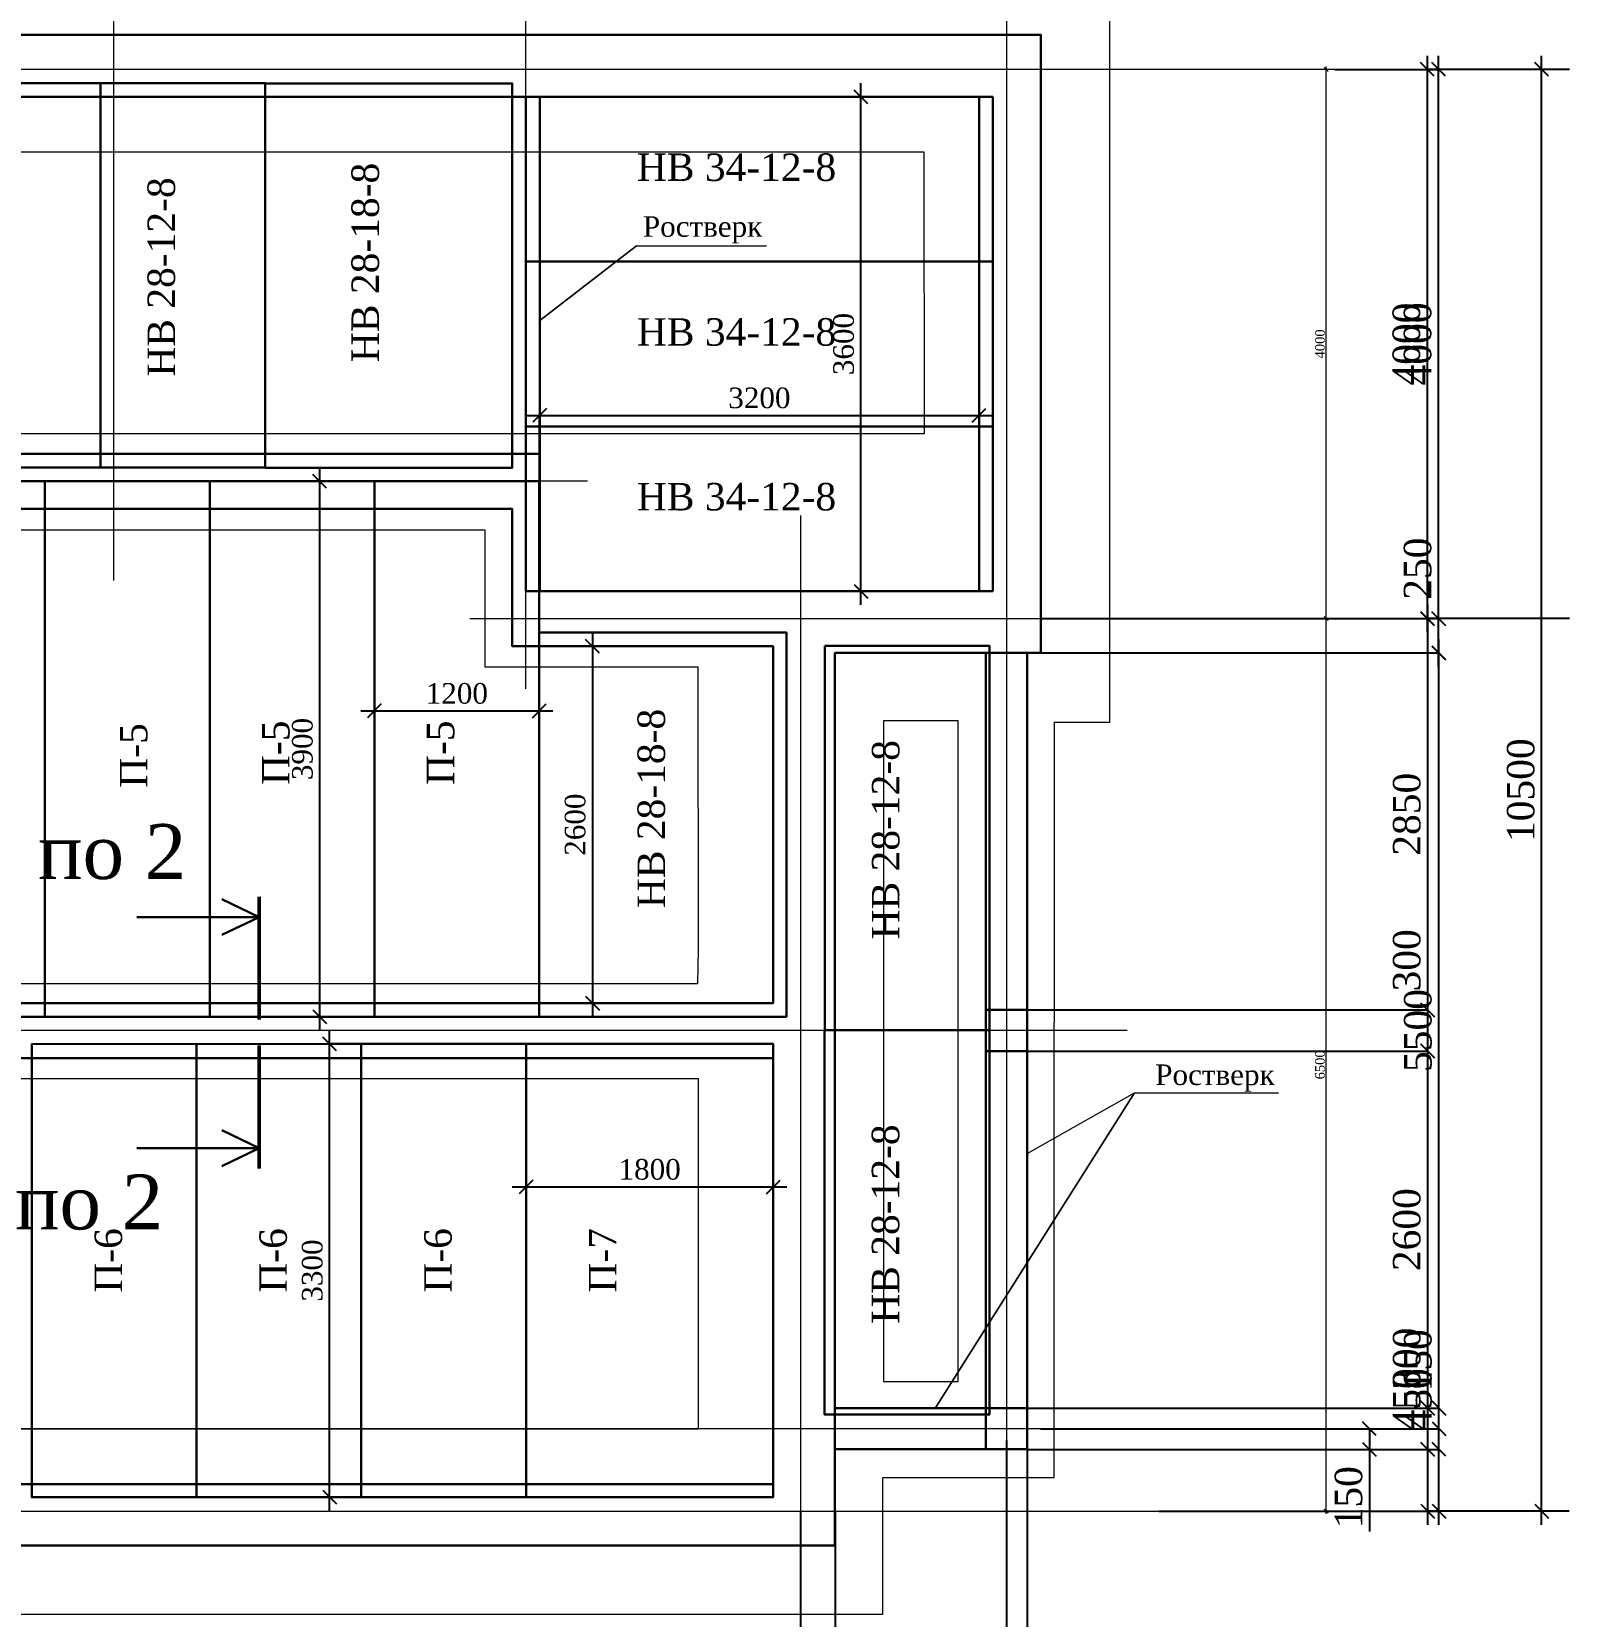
# Model space of a CAD drawing. Extents: x 1526320 to 3332998, y -546296 to 333165.
# Drawn here: x 1816349 to 1827546, y -459382 to -447842 of the extents above; entities that cross this region are included whole.
import ezdxf

# ---------------------------------------------------------------- set-up
doc = ezdxf.new("R2010")
doc.units = 0
doc.header["$LTSCALE"] = 500
doc.header["$MEASUREMENT"] = 0
doc.layers.get('0').update_dxf_attribs({"linetype": 'CONTINUOUS', "lineweight": 0})
for name, color, linetype, lineweight in [('КР. 1 эт. плиты', 250, 'CONTINUOUS', 0), ('КР. Котлован', 34, 'CONTINUOUS', 18), ('КР. ОСИ', 34, 'CONTINUOUS', 18), ('КР. ф-ты -1.10', 5, 'CONTINUOUS', 30), ('КР. ф-ты обрез', 5, 'CONTINUOUS', 30)]:
    doc.layers.add(name, color=color, linetype=linetype, lineweight=lineweight)
doc.styles.get("Standard").update_dxf_attribs({"font": 'TIMES.TTF', "height": 150})
doc.dimstyles.new('ISO-25', dxfattribs={"dimtxt": 300, "dimasz": 100, "dimexe": 0, "dimexo": 0, "dimgap": 50, "dimtad": 1, "dimdec": 0, "dimrnd": 10, "dimtxsty": 'Standard', "dimblk": 'OBLIQUE', "dimcen": 100, "dimdle": 100, "dimadec": 0, "dimazin": 0, "dimtfac": 1, "dimtdec": 0, "dimtmove": 0, "dimatfit": 3, "dimldrblk": 'OBLIQUE', "dimfxl": 0, "dimarcsym": 0})
doc.dimstyles.new('Для узлов', dxfattribs={"dimtxt": 50, "dimasz": 30, "dimexe": 20, "dimexo": 0, "dimgap": 10, "dimtad": 1, "dimdec": 0, "dimrnd": 10, "dimtxsty": 'Standard', "dimblk": 'OBLIQUE', "dimcen": 30, "dimdle": 20, "dimadec": 0, "dimazin": 2, "dimtfac": 1, "dimtdec": 0, "dimtmove": 0, "dimatfit": 3, "dimldrblk": 'DATUMFILLED', "dimfxl": 0, "dimlwd": 9, "dimlwe": 9, "dimarcsym": 0})

# ---------------------------------------------------------------- blocks, each defined once
blk = doc.blocks.new('_Oblique')
at = {"color": 0, "linetype": 'ByBlock', "lineweight": -2}
blk.add_line((-0.5, -0.5), (0.5, 0.5), dxfattribs=at)
blk = doc.blocks.new('*D612')
at = {"layer": 'КР. ОСИ', "color": 0, "linetype": 'Continuous', "lineweight": -2, "ltscale": 0.13}
for p, q in [((1827344, -458716), (1827344, -448017)), ((1827546, -448117), (1827344, -448117)), ((1827545, -458616), (1827344, -458616))]:
    blk.add_line(p, q, dxfattribs=at)
at = {"layer": 'КР. ОСИ', "color": 0, "linetype": 'Continuous', "lineweight": -2, "ltscale": 0.13, "xscale": 100, "yscale": 100, "zscale": 100}
for p, rotation in [((1827344, -448117), 90), ((1827344, -458616), 270)]:
    blk.add_blockref('_Oblique', p, dxfattribs=dict(at, rotation=rotation))
at = {"layer": 'КР. ОСИ', "color": 0, "linetype": 'Continuous', "lineweight": 9, "ltscale": 0.13, "insert": (1827193, -453366), "char_height": 200, "attachment_point": 5, "rotation": 90}
blk.add_mtext('10500', dxfattribs=at)
blk = doc.blocks.new('*D726')
at = {"layer": 'КР. ф-ты -1.10', "color": 0, "linetype": 'Continuous', "lineweight": -2, "ltscale": 0.13}
for p, q in [((1826512, -452216), (1826512, -448017)), ((1827546, -448117), (1826512, -448117)), ((1827546, -452116), (1826512, -452116))]:
    blk.add_line(p, q, dxfattribs=at)
at = {"layer": 'КР. ф-ты -1.10', "color": 0, "linetype": 'Continuous', "lineweight": -2, "ltscale": 0.13, "xscale": 100, "yscale": 100, "zscale": 100}
for p, rotation in [((1826512, -448117), 90), ((1826512, -452116), 270)]:
    blk.add_blockref('_Oblique', p, dxfattribs=dict(at, rotation=rotation))
at = {"layer": 'КР. ф-ты -1.10', "color": 0, "linetype": 'Continuous', "lineweight": 9, "ltscale": 0.13, "insert": (1826360, -450117), "char_height": 200, "attachment_point": 5, "rotation": 90}
blk.add_mtext('4000', dxfattribs=at)
blk = doc.blocks.new('*D727')
at = {"layer": 'КР. ф-ты -1.10', "color": 0, "linetype": 'Continuous', "lineweight": -2, "ltscale": 0.13}
for p, q in [((1826515, -458166), (1826515, -457538)), ((1823597, -458166), (1826515, -458166)), ((1826515, -458716), (1826515, -458166)), ((1827545, -458616), (1826515, -458616))]:
    blk.add_line(p, q, dxfattribs=at)
at = {"layer": 'КР. ф-ты -1.10', "color": 0, "linetype": 'Continuous', "lineweight": -2, "ltscale": 0.13, "xscale": 100, "yscale": 100, "zscale": 100}
for p, rotation in [((1826515, -458166), 90), ((1826515, -458616), 270)]:
    blk.add_blockref('_Oblique', p, dxfattribs=dict(at, rotation=rotation))
at = {"layer": 'КР. ф-ты -1.10', "color": 0, "linetype": 'Continuous', "lineweight": 9, "ltscale": 0.13, "insert": (1826363, -457802), "char_height": 200, "attachment_point": 5, "rotation": 90}
blk.add_mtext('450', dxfattribs=at)
blk = doc.blocks.new('*D728')
at = {"layer": 'КР. ф-ты -1.10', "color": 0, "linetype": 'Continuous', "lineweight": -2, "ltscale": 0.13}
for p, q in [((1826515, -457866), (1826515, -457245)), ((1823597, -457866), (1826515, -457866)), ((1826515, -458266), (1826515, -457866)), ((1823597, -458166), (1826515, -458166))]:
    blk.add_line(p, q, dxfattribs=at)
at = {"layer": 'КР. ф-ты -1.10', "color": 0, "linetype": 'Continuous', "lineweight": -2, "ltscale": 0.13, "xscale": 100, "yscale": 100, "zscale": 100}
for p, rotation in [((1826515, -457866), 90), ((1826515, -458166), 270)]:
    blk.add_blockref('_Oblique', p, dxfattribs=dict(at, rotation=rotation))
at = {"layer": 'КР. ф-ты -1.10', "color": 0, "linetype": 'Continuous', "lineweight": 9, "ltscale": 0.13, "insert": (1826363, -457506), "char_height": 200, "attachment_point": 5, "rotation": 90}
blk.add_mtext('300', dxfattribs=at)
blk = doc.blocks.new('*D729')
at = {"layer": 'КР. ф-ты -1.10', "color": 0, "linetype": 'Continuous', "lineweight": -2, "ltscale": 0.13}
for p, q in [((1826515, -457966), (1826515, -455166)), ((1823597, -455266), (1826515, -455266)), ((1823597, -457866), (1826515, -457866))]:
    blk.add_line(p, q, dxfattribs=at)
at = {"layer": 'КР. ф-ты -1.10', "color": 0, "linetype": 'Continuous', "lineweight": -2, "ltscale": 0.13, "xscale": 100, "yscale": 100, "zscale": 100}
for p, rotation in [((1826515, -455266), 90), ((1826515, -457866), 270)]:
    blk.add_blockref('_Oblique', p, dxfattribs=dict(at, rotation=rotation))
at = {"layer": 'КР. ф-ты -1.10', "color": 0, "linetype": 'Continuous', "lineweight": 9, "ltscale": 0.13, "insert": (1826363, -456566), "char_height": 200, "attachment_point": 5, "rotation": 90}
blk.add_mtext('2600', dxfattribs=at)
blk = doc.blocks.new('*D730')
at = {"layer": 'КР. ф-ты -1.10', "color": 0, "linetype": 'Continuous', "lineweight": -2, "ltscale": 0.13}
for p, q in [((1826515, -454966), (1826515, -454345)), ((1823597, -454966), (1826515, -454966)), ((1826515, -455366), (1826515, -454966)), ((1823597, -455266), (1826515, -455266))]:
    blk.add_line(p, q, dxfattribs=at)
at = {"layer": 'КР. ф-ты -1.10', "color": 0, "linetype": 'Continuous', "lineweight": -2, "ltscale": 0.13, "xscale": 100, "yscale": 100, "zscale": 100}
for p, rotation in [((1826515, -454966), 90), ((1826515, -455266), 270)]:
    blk.add_blockref('_Oblique', p, dxfattribs=dict(at, rotation=rotation))
at = {"layer": 'КР. ф-ты -1.10', "color": 0, "linetype": 'Continuous', "lineweight": 9, "ltscale": 0.13, "insert": (1826363, -454605), "char_height": 200, "attachment_point": 5, "rotation": 90}
blk.add_mtext('300', dxfattribs=at)
blk = doc.blocks.new('*D731')
at = {"layer": 'КР. ф-ты -1.10', "color": 0, "linetype": 'Continuous', "lineweight": -2, "ltscale": 0.13}
for p, q in [((1826515, -455066), (1826515, -452016)), ((1827546, -452116), (1826515, -452116)), ((1823597, -454966), (1826515, -454966))]:
    blk.add_line(p, q, dxfattribs=at)
at = {"layer": 'КР. ф-ты -1.10', "color": 0, "linetype": 'Continuous', "lineweight": -2, "ltscale": 0.13, "xscale": 100, "yscale": 100, "zscale": 100}
for p, rotation in [((1826515, -452116), 90), ((1826515, -454966), 270)]:
    blk.add_blockref('_Oblique', p, dxfattribs=dict(at, rotation=rotation))
at = {"layer": 'КР. ф-ты -1.10', "color": 0, "linetype": 'Continuous', "lineweight": 9, "ltscale": 0.13, "insert": (1826363, -453541), "char_height": 200, "attachment_point": 5, "rotation": 90}
blk.add_mtext('2850', dxfattribs=at)
blk = doc.blocks.new('*D749')
at = {"layer": 'КР. ф-ты обрез', "color": 0, "linetype": 'Continuous', "lineweight": -2, "ltscale": 0.13}
for p, q in [((1826594, -452116), (1826594, -451490)), ((1823698, -452116), (1826594, -452116)), ((1826594, -452466), (1826594, -452116)), ((1823698, -452366), (1826594, -452366))]:
    blk.add_line(p, q, dxfattribs=at)
at = {"layer": 'КР. ф-ты обрез', "color": 0, "linetype": 'Continuous', "lineweight": -2, "ltscale": 0.13, "xscale": 100, "yscale": 100, "zscale": 100}
for p, rotation in [((1826594, -452116), 90), ((1826594, -452366), 270)]:
    blk.add_blockref('_Oblique', p, dxfattribs=dict(at, rotation=rotation))
at = {"layer": 'КР. ф-ты обрез', "color": 0, "linetype": 'Continuous', "lineweight": 9, "ltscale": 0.13, "insert": (1826442, -451753), "char_height": 200, "attachment_point": 5, "rotation": 90}
blk.add_mtext('250', dxfattribs=at)
blk = doc.blocks.new('*D750')
at = {"layer": 'КР. ф-ты обрез', "color": 0, "linetype": 'Continuous', "lineweight": -2, "ltscale": 0.13}
for p, q in [((1826594, -452216), (1826594, -448017)), ((1825839, -448117), (1826594, -448117)), ((1827546, -452116), (1826594, -452116))]:
    blk.add_line(p, q, dxfattribs=at)
at = {"layer": 'КР. ф-ты обрез', "color": 0, "linetype": 'Continuous', "lineweight": -2, "ltscale": 0.13, "xscale": 100, "yscale": 100, "zscale": 100}
for p, rotation in [((1826594, -448117), 90), ((1826594, -452116), 270)]:
    blk.add_blockref('_Oblique', p, dxfattribs=dict(at, rotation=rotation))
at = {"layer": 'КР. ф-ты обрез', "color": 0, "linetype": 'Continuous', "lineweight": 9, "ltscale": 0.13, "insert": (1826442, -450116), "char_height": 200, "attachment_point": 5, "rotation": 90}
blk.add_mtext('4000', dxfattribs=at)
blk = doc.blocks.new('*D753')
at = {"layer": 'КР. ф-ты обрез', "color": 0, "linetype": 'Continuous', "lineweight": -2, "ltscale": 0.13}
for p, q in [((1814948, -458230), (1814948, -460615)), ((1821948, -458616), (1821948, -460615)), ((1814848, -460615), (1822048, -460615))]:
    blk.add_line(p, q, dxfattribs=at)
at = {"layer": 'КР. ф-ты обрез', "color": 0, "linetype": 'Continuous', "lineweight": -2, "ltscale": 0.13, "xscale": 100, "yscale": 100, "zscale": 100, "rotation": 180}
blk.add_blockref('_Oblique', (1814948, -460615), dxfattribs=at)
at = {"layer": 'КР. ф-ты обрез', "color": 0, "linetype": 'Continuous', "lineweight": -2, "ltscale": 0.13, "xscale": 100, "yscale": 100, "zscale": 100}
blk.add_blockref('_Oblique', (1821948, -460615), dxfattribs=at)
at = {"layer": 'КР. ф-ты обрез', "color": 0, "linetype": 'Continuous', "lineweight": 9, "ltscale": 0.13, "insert": (1818448, -460463), "char_height": 200, "attachment_point": 5}
blk.add_mtext('7000', dxfattribs=at)
blk = doc.blocks.new('*D754')
at = {"layer": 'КР. ф-ты обрез', "color": 0, "linetype": 'Continuous', "lineweight": -2, "ltscale": 0.13}
for p, q in [((1822199, -458616), (1822199, -460615)), ((1821948, -460615), (1821290, -460615)), ((1822199, -460615), (1821848, -460615)), ((1821948, -461657), (1821948, -460615))]:
    blk.add_line(p, q, dxfattribs=at)
at = {"layer": 'КР. ф-ты обрез', "color": 0, "linetype": 'Continuous', "lineweight": -2, "ltscale": 0.13, "xscale": 100, "yscale": 100, "zscale": 100, "rotation": 180}
blk.add_blockref('_Oblique', (1821948, -460615), dxfattribs=at)
at = {"layer": 'КР. ф-ты обрез', "color": 0, "linetype": 'Continuous', "lineweight": -2, "ltscale": 0.13, "xscale": 100, "yscale": 100, "zscale": 100}
blk.add_blockref('_Oblique', (1822199, -460615), dxfattribs=at)
at = {"layer": 'КР. ф-ты обрез', "color": 0, "linetype": 'Continuous', "lineweight": 9, "ltscale": 0.13, "insert": (1821553, -460463), "char_height": 200, "attachment_point": 5}
blk.add_mtext('250', dxfattribs=at)
blk = doc.blocks.new('*D755')
at = {"layer": 'КР. ф-ты обрез', "color": 0, "linetype": 'Continuous', "lineweight": -2, "ltscale": 0.13}
for p, q in [((1822199, -458616), (1822199, -460615)), ((1822099, -460615), (1823548, -460615)), ((1823448, -461652), (1823448, -460615))]:
    blk.add_line(p, q, dxfattribs=at)
at = {"layer": 'КР. ф-ты обрез', "color": 0, "linetype": 'Continuous', "lineweight": -2, "ltscale": 0.13, "xscale": 100, "yscale": 100, "zscale": 100, "rotation": 180}
blk.add_blockref('_Oblique', (1822199, -460615), dxfattribs=at)
at = {"layer": 'КР. ф-ты обрез', "color": 0, "linetype": 'Continuous', "lineweight": -2, "ltscale": 0.13, "xscale": 100, "yscale": 100, "zscale": 100}
blk.add_blockref('_Oblique', (1823448, -460615), dxfattribs=at)
at = {"layer": 'КР. ф-ты обрез', "color": 0, "linetype": 'Continuous', "lineweight": 9, "ltscale": 0.13, "insert": (1822823, -460463), "char_height": 200, "attachment_point": 5}
blk.add_mtext('1250', dxfattribs=at)
blk = doc.blocks.new('*D756')
at = {"layer": 'КР. ф-ты обрез', "color": 0, "linetype": 'Continuous', "lineweight": -2, "ltscale": 0.13}
for p, q in [((1823448, -458102), (1823448, -460615)), ((1823598, -458102), (1823598, -460615)), ((1823348, -460615), (1823598, -460615)), ((1823598, -460615), (1824196, -460615))]:
    blk.add_line(p, q, dxfattribs=at)
at = {"layer": 'КР. ф-ты обрез', "color": 0, "linetype": 'Continuous', "lineweight": -2, "ltscale": 0.13, "xscale": 100, "yscale": 100, "zscale": 100, "rotation": 180}
blk.add_blockref('_Oblique', (1823448, -460615), dxfattribs=at)
at = {"layer": 'КР. ф-ты обрез', "color": 0, "linetype": 'Continuous', "lineweight": -2, "ltscale": 0.13, "xscale": 100, "yscale": 100, "zscale": 100}
blk.add_blockref('_Oblique', (1823598, -460615), dxfattribs=at)
at = {"layer": 'КР. ф-ты обрез', "color": 0, "linetype": 'Continuous', "lineweight": 9, "ltscale": 0.13, "insert": (1823947, -460463), "char_height": 200, "attachment_point": 5}
blk.add_mtext('150', dxfattribs=at)
blk = doc.blocks.new('*D757')
at = {"layer": 'КР. ф-ты обрез', "color": 0, "linetype": 'Continuous', "lineweight": -2, "ltscale": 0.13}
for p, q in [((1826596, -458166), (1826596, -457538)), ((1823597, -458166), (1826596, -458166)), ((1826596, -458716), (1826596, -458166)), ((1824557, -458616), (1826596, -458616))]:
    blk.add_line(p, q, dxfattribs=at)
at = {"layer": 'КР. ф-ты обрез', "color": 0, "linetype": 'Continuous', "lineweight": -2, "ltscale": 0.13, "xscale": 100, "yscale": 100, "zscale": 100}
for p, rotation in [((1826596, -458166), 90), ((1826596, -458616), 270)]:
    blk.add_blockref('_Oblique', p, dxfattribs=dict(at, rotation=rotation))
at = {"layer": 'КР. ф-ты обрез', "color": 0, "linetype": 'Continuous', "lineweight": 9, "ltscale": 0.13, "insert": (1826444, -457802), "char_height": 200, "attachment_point": 5, "rotation": 90}
blk.add_mtext('450', dxfattribs=at)
blk = doc.blocks.new('*D758')
at = {"layer": 'КР. ф-ты обрез', "color": 0, "linetype": 'Continuous', "lineweight": -2, "ltscale": 0.13}
for p, q in [((1823694, -458016), (1826090, -458016)), ((1826090, -458016), (1826090, -458266)), ((1823597, -458166), (1826090, -458166)), ((1826090, -458166), (1826090, -458764))]:
    blk.add_line(p, q, dxfattribs=at)
at = {"layer": 'КР. ф-ты обрез', "color": 0, "linetype": 'Continuous', "lineweight": -2, "ltscale": 0.13, "xscale": 100, "yscale": 100, "zscale": 100}
for p, rotation in [((1826090, -458016), 90), ((1826090, -458166), 270)]:
    blk.add_blockref('_Oblique', p, dxfattribs=dict(at, rotation=rotation))
at = {"layer": 'КР. ф-ты обрез', "color": 0, "linetype": 'Continuous', "lineweight": 9, "ltscale": 0.13, "insert": (1825939, -458515), "char_height": 200, "attachment_point": 5, "rotation": 90}
blk.add_mtext('150', dxfattribs=at)
blk = doc.blocks.new('*D759')
at = {"layer": 'КР. ф-ты обрез', "color": 0, "linetype": 'Continuous', "lineweight": -2, "ltscale": 0.13}
for p, q in [((1826596, -457866), (1826596, -457269)), ((1823694, -457866), (1826596, -457866)), ((1826596, -458116), (1826596, -457866)), ((1823694, -458016), (1826596, -458016))]:
    blk.add_line(p, q, dxfattribs=at)
at = {"layer": 'КР. ф-ты обрез', "color": 0, "linetype": 'Continuous', "lineweight": -2, "ltscale": 0.13, "xscale": 100, "yscale": 100, "zscale": 100}
for p, rotation in [((1826596, -457866), 90), ((1826596, -458016), 270)]:
    blk.add_blockref('_Oblique', p, dxfattribs=dict(at, rotation=rotation))
at = {"layer": 'КР. ф-ты обрез', "color": 0, "linetype": 'Continuous', "lineweight": 9, "ltscale": 0.13, "insert": (1826444, -457518), "char_height": 200, "attachment_point": 5, "rotation": 90}
blk.add_mtext('150', dxfattribs=at)
blk = doc.blocks.new('*D760')
at = {"layer": 'КР. ф-ты обрез', "color": 0, "linetype": 'Continuous', "lineweight": -2, "ltscale": 0.13}
for p, q in [((1826596, -457966), (1826596, -452266)), ((1823698, -452366), (1826596, -452366)), ((1823694, -457866), (1826596, -457866))]:
    blk.add_line(p, q, dxfattribs=at)
at = {"layer": 'КР. ф-ты обрез', "color": 0, "linetype": 'Continuous', "lineweight": -2, "ltscale": 0.13, "xscale": 100, "yscale": 100, "zscale": 100}
for p, rotation in [((1826596, -452366), 90), ((1826596, -457866), 270)]:
    blk.add_blockref('_Oblique', p, dxfattribs=dict(at, rotation=rotation))
at = {"layer": 'КР. ф-ты обрез', "color": 0, "linetype": 'Continuous', "lineweight": 9, "ltscale": 0.13, "insert": (1826444, -455116), "char_height": 200, "attachment_point": 5, "rotation": 90}
blk.add_mtext('5500', dxfattribs=at)
blk = doc.blocks.new('*D1029')
at = {"layer": 'КР. 1 эт. плиты', "color": 0, "linetype": 'Continuous', "lineweight": -2, "ltscale": 0.13}
for p, q in [((1819948, -450637), (1823348, -450637)), ((1820048, -451917), (1820048, -450637)), ((1823248, -451917), (1823248, -450637))]:
    blk.add_line(p, q, dxfattribs=at)
at = {"layer": 'КР. 1 эт. плиты', "color": 0, "linetype": 'Continuous', "lineweight": -2, "ltscale": 0.13, "xscale": 100, "yscale": 100, "zscale": 100, "rotation": 180}
blk.add_blockref('_Oblique', (1820048, -450637), dxfattribs=at)
at = {"layer": 'КР. 1 эт. плиты', "color": 0, "linetype": 'Continuous', "lineweight": -2, "ltscale": 0.13, "xscale": 100, "yscale": 100, "zscale": 100}
blk.add_blockref('_Oblique', (1823248, -450637), dxfattribs=at)
at = {"layer": 'КР. 1 эт. плиты', "color": 0, "linetype": 'Continuous', "lineweight": 9, "ltscale": 0.13, "insert": (1821648, -450510), "char_height": 150, "attachment_point": 5}
blk.add_mtext('3200', dxfattribs=at)
blk = doc.blocks.new('*D1030')
at = {"layer": 'КР. 1 эт. плиты', "color": 0, "linetype": 'Continuous', "lineweight": -2, "ltscale": 0.13}
for p, q in [((1822388, -452017), (1822388, -448217)), ((1823248, -448317), (1822388, -448317)), ((1823248, -451917), (1822388, -451917))]:
    blk.add_line(p, q, dxfattribs=at)
at = {"layer": 'КР. 1 эт. плиты', "color": 0, "linetype": 'Continuous', "lineweight": -2, "ltscale": 0.13, "xscale": 100, "yscale": 100, "zscale": 100}
for p, rotation in [((1822388, -448317), 90), ((1822388, -451917), 270)]:
    blk.add_blockref('_Oblique', p, dxfattribs=dict(at, rotation=rotation))
at = {"layer": 'КР. 1 эт. плиты', "color": 0, "linetype": 'Continuous', "lineweight": 9, "ltscale": 0.13, "insert": (1822262, -450117), "char_height": 150, "attachment_point": 5, "rotation": 90}
blk.add_mtext('3600', dxfattribs=at)
blk = doc.blocks.new('*D1031')
at = {"layer": 'КР. 1 эт. плиты', "color": 0, "linetype": 'Continuous', "lineweight": -2, "ltscale": 0.13}
for p, q in [((1820433, -452218), (1820433, -455017)), ((1819889, -452318), (1820433, -452318)), ((1820032, -454917), (1820433, -454917))]:
    blk.add_line(p, q, dxfattribs=at)
at = {"layer": 'КР. 1 эт. плиты', "color": 0, "linetype": 'Continuous', "lineweight": -2, "ltscale": 0.13, "xscale": 100, "yscale": 100, "zscale": 100}
for p, rotation in [((1820433, -452318), 90), ((1820433, -454917), 270)]:
    blk.add_blockref('_Oblique', p, dxfattribs=dict(at, rotation=rotation))
at = {"layer": 'КР. 1 эт. плиты', "color": 0, "linetype": 'Continuous', "lineweight": 9, "ltscale": 0.13, "insert": (1820307, -453617), "char_height": 150, "attachment_point": 5, "rotation": 90}
blk.add_mtext('2600', dxfattribs=at)
blk = doc.blocks.new('*D1036')
at = {"layer": 'КР. 1 эт. плиты', "color": 0, "linetype": 'Continuous', "lineweight": -2, "ltscale": 0.13}
for p, q in [((1818845, -451116), (1818845, -452788)), ((1820045, -451116), (1820045, -452788)), ((1818745, -452788), (1820145, -452788))]:
    blk.add_line(p, q, dxfattribs=at)
at = {"layer": 'КР. 1 эт. плиты', "color": 0, "linetype": 'Continuous', "lineweight": -2, "ltscale": 0.13, "xscale": 100, "yscale": 100, "zscale": 100, "rotation": 180}
blk.add_blockref('_Oblique', (1818845, -452788), dxfattribs=at)
at = {"layer": 'КР. 1 эт. плиты', "color": 0, "linetype": 'Continuous', "lineweight": -2, "ltscale": 0.13, "xscale": 100, "yscale": 100, "zscale": 100}
blk.add_blockref('_Oblique', (1820045, -452788), dxfattribs=at)
at = {"layer": 'КР. 1 эт. плиты', "color": 0, "linetype": 'Continuous', "lineweight": 9, "ltscale": 0.13, "insert": (1819445, -452662), "char_height": 150, "attachment_point": 5}
blk.add_mtext('1200', dxfattribs=at)
blk = doc.blocks.new('*D1037')
at = {"layer": 'КР. 1 эт. плиты', "color": 0, "linetype": 'Continuous', "lineweight": -2, "ltscale": 0.13}
for p, q in [((1818447, -455116), (1818447, -451016)), ((1818845, -451116), (1818447, -451116)), ((1818845, -455016), (1818447, -455016))]:
    blk.add_line(p, q, dxfattribs=at)
at = {"layer": 'КР. 1 эт. плиты', "color": 0, "linetype": 'Continuous', "lineweight": -2, "ltscale": 0.13, "xscale": 100, "yscale": 100, "zscale": 100}
for p, rotation in [((1818447, -451116), 90), ((1818447, -455016), 270)]:
    blk.add_blockref('_Oblique', p, dxfattribs=dict(at, rotation=rotation))
at = {"layer": 'КР. 1 эт. плиты', "color": 0, "linetype": 'Continuous', "lineweight": 9, "ltscale": 0.13, "insert": (1818321, -453066), "char_height": 150, "attachment_point": 5, "rotation": 90}
blk.add_mtext('3900', dxfattribs=at)
blk = doc.blocks.new('*D1038')
at = {"layer": 'КР. 1 эт. плиты', "color": 0, "linetype": 'Continuous', "lineweight": -2, "ltscale": 0.13}
for p, q in [((1819949, -455214), (1819949, -456255)), ((1819849, -456255), (1821849, -456255)), ((1821749, -458514), (1821749, -456255))]:
    blk.add_line(p, q, dxfattribs=at)
at = {"layer": 'КР. 1 эт. плиты', "color": 0, "linetype": 'Continuous', "lineweight": -2, "ltscale": 0.13, "xscale": 100, "yscale": 100, "zscale": 100, "rotation": 180}
blk.add_blockref('_Oblique', (1819949, -456255), dxfattribs=at)
at = {"layer": 'КР. 1 эт. плиты', "color": 0, "linetype": 'Continuous', "lineweight": -2, "ltscale": 0.13, "xscale": 100, "yscale": 100, "zscale": 100}
blk.add_blockref('_Oblique', (1821749, -456255), dxfattribs=at)
at = {"layer": 'КР. 1 эт. плиты', "color": 0, "linetype": 'Continuous', "lineweight": 9, "ltscale": 0.13, "insert": (1820849, -456128), "char_height": 150, "attachment_point": 5}
blk.add_mtext('1800', dxfattribs=at)
blk = doc.blocks.new('*D1039')
at = {"layer": 'КР. 1 эт. плиты', "color": 0, "linetype": 'Continuous', "lineweight": -2, "ltscale": 0.13}
for p, q in [((1818519, -458614), (1818519, -455114)), ((1819949, -455214), (1818519, -455214)), ((1818749, -458514), (1818519, -458514))]:
    blk.add_line(p, q, dxfattribs=at)
at = {"layer": 'КР. 1 эт. плиты', "color": 0, "linetype": 'Continuous', "lineweight": -2, "ltscale": 0.13, "xscale": 100, "yscale": 100, "zscale": 100}
for p, rotation in [((1818519, -455214), 90), ((1818519, -458514), 270)]:
    blk.add_blockref('_Oblique', p, dxfattribs=dict(at, rotation=rotation))
at = {"layer": 'КР. 1 эт. плиты', "color": 0, "linetype": 'Continuous', "lineweight": 9, "ltscale": 0.13, "insert": (1818393, -456864), "char_height": 150, "attachment_point": 5, "rotation": 90}
blk.add_mtext('3300', dxfattribs=at)
blk = doc.blocks.new('*D1388')
at = {"layer": 'КР. ОСИ', "color": 0, "linetype": 'Continuous', "lineweight": 9, "ltscale": 0.13}
for p, q in [((1827546, -452116), (1825756, -452116)), ((1825776, -458636), (1825776, -452096)), ((1827545, -458616), (1825756, -458616))]:
    blk.add_line(p, q, dxfattribs=at)
at = {"layer": 'КР. ОСИ', "color": 0, "linetype": 'Continuous', "lineweight": 9, "ltscale": 0.13, "xscale": 30, "yscale": 30, "zscale": 30}
for p, rotation in [((1825776, -452116), 90), ((1825776, -458616), 270)]:
    blk.add_blockref('_Oblique', p, dxfattribs=dict(at, rotation=rotation))
at = {"layer": 'КР. ОСИ', "color": 0, "linetype": 'Continuous', "lineweight": 9, "ltscale": 0.13, "insert": (1825730, -455366), "char_height": 70, "attachment_point": 5, "rotation": 90}
blk.add_mtext('6500', dxfattribs=at)
blk = doc.blocks.new('_DatumFilled')
at = {"color": 0, "linetype": 'ByBlock', "lineweight": 0}
blk.add_solid([(0, 0.58), (-1, 0), (0, -0.58)], dxfattribs=at)
blk = doc.blocks.new('*D1389')
at = {"layer": 'КР. ОСИ', "color": 0, "linetype": 'Continuous', "lineweight": 9, "ltscale": 0.13}
for p, q in [((1825839, -448117), (1825756, -448117)), ((1825776, -452136), (1825776, -448097)), ((1827546, -452116), (1825756, -452116))]:
    blk.add_line(p, q, dxfattribs=at)
at = {"layer": 'КР. ОСИ', "color": 0, "linetype": 'Continuous', "lineweight": 9, "ltscale": 0.13, "xscale": 30, "yscale": 30, "zscale": 30}
for p, rotation in [((1825776, -448117), 90), ((1825776, -452116), 270)]:
    blk.add_blockref('_Oblique', p, dxfattribs=dict(at, rotation=rotation))
at = {"layer": 'КР. ОСИ', "color": 0, "linetype": 'Continuous', "lineweight": 9, "ltscale": 0.13, "insert": (1825730, -450116), "char_height": 70, "attachment_point": 5, "rotation": 90}
blk.add_mtext('4000', dxfattribs=at)

msp = doc.modelspace()

# ---------------------------------------------------------------- linework, layer by layer
at = {"layer": 'КР. 1 эт. плиты', "color": 5, "linetype": 'Continuous', "lineweight": 30, "ltscale": 0.13}
for points in [[(1815649.9, -448217.5), (1815649.9, -451016.5), (1816849.6, -451016.5), (1816849.6, -448217.5)], [(1816849.7, -448217.2), (1816849.7, -451016.3), (1818049.4, -451016.3), (1818049.4, -448217.2)], [(1818049.2, -448218.5), (1818049.2, -451017.6), (1819848.7, -451017.6), (1819848.7, -448218.5)], [(1823347, -448317), (1819947.6, -448317), (1819947.6, -449516.6), (1823347, -449516.6)], [(1823347, -449516.7), (1819947.5, -449516.7), (1819947.5, -450716.4), (1823347, -450716.4)], [(1823347, -450716.4), (1819947.6, -450716.4), (1819947.6, -451916.1), (1823347, -451916.1)], [(1815245.9, -451115.6), (1815245.9, -455015.5), (1816445.6, -455015.5), (1816445.6, -451115.6)], [(1816445.7, -451115.7), (1816445.7, -455015.6), (1817645.4, -455015.6), (1817645.4, -451115.7)], [(1817645.5, -451115.7), (1817645.5, -455015.6), (1818845.2, -455015.6), (1818845.2, -451115.7)], [(1818845.1, -451115.8), (1818845.1, -455015.7), (1820044.8, -455015.7), (1820044.8, -451115.8)], [(1820044.9, -452217.1), (1820044.9, -455016.1), (1821844.4, -455016.1), (1821844.4, -452217.1)], [(1822124.6, -452315.1), (1822124.6, -455114.1), (1823324.3, -455114.1), (1823324.3, -452315.1)], [(1822123.3, -455113.9), (1822123.3, -457913), (1823323, -457913), (1823323, -455113.9)], [(1816349.3, -455214), (1816349.3, -458514.6), (1817549, -458514.6), (1817549, -455214.4)], [(1817549, -455213.9), (1817549, -458514.6), (1818748.7, -458514.6), (1818748.7, -455214.3)], [(1818749.2, -455213.9), (1818749.2, -458514.5), (1819948.9, -458514.5), (1819948.9, -455214.2)], [(1819948.9, -455213.6), (1819948.9, -458514.2), (1821748.5, -458514.2), (1821749.1, -455214)]]:
    msp.add_lwpolyline(points, close=True, dxfattribs=at)
at = {"layer": 'КР. Котлован', "color": 5, "linetype": 'Continuous', "lineweight": 15, "ltscale": 0.13}
for points in [[(1807198.7, -447371.4), (1807197.5, -455867.4), (1807587.6, -455867.4), (1807587.6, -458371), (1811903.5, -458371), (1811903.5, -458371), (1811903.5, -458371.4), (1814195, -458371.4), (1814195, -458371.4), (1814195, -459367.3), (1822546.1, -459367.3), (1822546.1, -458867.7), (1822546.1, -458371.1), (1823793.6, -458371.1), (1823793.6, -455059.6), (1823793.6, -455059.6), (1823795.9, -455059.6), (1823795.9, -452867.3), (1823795.9, -452869.7), (1823795.9, -452869.7), (1824200.1, -452869.7), (1824198.8, -447370), (1807198.7, -447370)], [(1808546.5, -448718.3), (1822845.6, -448718.3), (1822846.9, -450771.4), (1808544.9, -450771.4), (1808546.5, -448717.5)], [(1821203.2, -454523.5), (1821198.6, -454775.8), (1815597.5, -454775.8), (1815597.5, -454520), (1808543.2, -454523.8), (1808541.9, -451469.4), (1819649.6, -451469.4), (1819649.6, -452467.7), (1821200.8, -452467.7), (1821203.2, -454523.5)], [(1815549.4, -455866.7), (1815549.4, -455866.7), (1815549.4, -458018.1), (1815549.4, -458018.1), (1821203.6, -458016.2), (1821203.6, -455467.6), (1821203.6, -455467.6), (1815553.3, -455467.6), (1815553.3, -455467.6), (1815553.3, -455870.6)]]:
    msp.add_lwpolyline(points, dxfattribs=at)
msp.add_lwpolyline([(1823094.7, -452861.5), (1822550.7, -452861.5), (1822550.7, -457671.5), (1823094.7, -457671.5)], close=True, dxfattribs=at)
at = {"layer": 'КР. ОСИ', "color": 250, "linetype": 'Continuous', "lineweight": 9}
for p, q in [((1816948, -451839.2), (1816948, -446109.5)), ((1819947.6, -452627.2), (1819947.6, -446109.4)), ((1823447.5, -446111), (1823447.5, -461652.3)), ((1825839, -448116.6), (1805475.2, -448116.6)), ((1820397.5, -451116.5), (1805491, -451116.5)), ((1821947.9, -451365.6), (1821947.9, -461657.4)), ((1824327, -455116), (1805491, -455116)), ((1824007.4, -458016.1), (1805435.1, -458016.1))]:
    msp.add_line(p, q, dxfattribs=at)
at = {"layer": 'КР. ОСИ', "color": 250, "linetype": 'Continuous', "lineweight": 5}
for p, q in [((1825836.9, -448116.6), (1827545.7, -448116.6)), ((1819538.7, -452116.4), (1827545.8, -452116.4)), ((1814180.1, -458616.2), (1827544.7, -458616.2))]:
    msp.add_line(p, q, dxfattribs=at)
at = {"layer": 'КР. ф-ты -1.10', "color": 5, "linetype": 'Continuous', "lineweight": 30, "ltscale": 0.13}
for points in [[(1807847.7, -447866.7), (1807698, -447866.7), (1807698, -455366.3), (1814698.3, -455366.3), (1814698.3, -458866.2), (1822198, -458866.2), (1822198, -452365.9), (1823698.1, -452365.9), (1823698.1, -447866.3), (1807847.7, -447866.7)], [(1808197.9, -448317), (1808148.6, -448317), (1808148.6, -450916.5), (1820048.4, -450916.5), (1820048.4, -451917), (1823248, -451917), (1823248, -448317), (1808148.6, -448317)], [(1808147.6, -451318), (1819848, -451318), (1819848, -452318.2), (1821748.1, -452318.2), (1821748.1, -454917.7), (1808147.8, -454917.7), (1808147.5, -451317.9)]]:
    msp.add_lwpolyline(points, dxfattribs=at)
for points in [[(1823597.3, -454965.7), (1823297.3, -454965.7), (1823297.3, -455265.7), (1823597.3, -455265.7)], [(1821748.2, -455316.3), (1815148.1, -455316.3), (1815148.1, -458419.9), (1821747.8, -458419.9)], [(1823597.3, -457865.8), (1823297.3, -457865.8), (1823297.3, -458165.8), (1823597.3, -458165.8)]]:
    msp.add_lwpolyline(points, close=True, dxfattribs=at)
at = {"layer": 'КР. ф-ты обрез', "color": 250, "linetype": 'Continuous', "lineweight": 30}
for p, q in [((1818006.7, -454289.4), (1817733, -454158.4)), ((1818006.7, -454289.4), (1817115, -454289.4)), ((1818006.7, -454289.4), (1817733, -454420.4)), ((1818006.7, -455973.5), (1817733, -455842.5)), ((1818006.7, -455973.5), (1817115, -455973.5)), ((1818006.7, -455973.5), (1817733, -456104.5))]:
    msp.add_line(p, q, dxfattribs=at)
at = {"layer": 'КР. ф-ты обрез', "color": 250, "linetype": 'Continuous', "lineweight": 50}
for p, q in [((1818006.7, -455036.8), (1818006.7, -454141.4)), ((1818006.7, -455226.2), (1818006.7, -456121.6))]:
    msp.add_line(p, q, dxfattribs=at)
at = {"layer": 'КР. ф-ты обрез', "color": 250, "linetype": 'Continuous', "lineweight": 30, "ltscale": 0.13}
for points in [[(1823698.1, -447866.3), (1807698.7, -447866.3), (1807698.7, -455366), (1807798.2, -455366.2), (1807798.2, -458165.9), (1814698.3, -458165.9), (1814698.3, -458866.1), (1822198.1, -458866.1), (1822198.1, -458165.8), (1823597.3, -458165.8), (1823597.3, -452365.9), (1823698.1, -452365.9), (1823698.1, -447866.3)], [(1821748.1, -452318.1), (1819848, -452318.1), (1819848.6, -451318), (1808147.6, -451318), (1808147.8, -454917.7), (1821748.1, -454917.7), (1821748.1, -452318.1)]]:
    msp.add_lwpolyline(points, dxfattribs=at)
for points in [[(1819847.5, -448317), (1808148.7, -448317), (1808148.7, -450916.5), (1819847.5, -450916.5)], [(1823248.1, -448316.9), (1820048.5, -448316.9), (1820048.5, -451917), (1823248.1, -451917)], [(1823297.3, -452365.9), (1822198.1, -452365.9), (1822198.1, -457865.8), (1823297.3, -457865.8)], [(1821748.2, -455316.3), (1815148.1, -455316.3), (1815148.1, -458419.9), (1821748.2, -458419.9)]]:
    msp.add_lwpolyline(points, close=True, dxfattribs=at)
at = {"layer": 'КР. ф-ты обрез', "color": 250, "linetype": 'Continuous', "lineweight": 9, "ltscale": 0.13}
for points in [[(1820050.5, -449946.6, 0), (1820753, -449402, 0), (1820050.5, -449946.6, 0), (1820753, -449402, 0), (1821699.7, -449402, 0)], [(1823597.5, -456012.7, 0), (1824379.5, -455570.6, 0), (1822925.7, -457871, 0), (1824379.5, -455570.6, 0), (1825428.7, -455570.6, 0)]]:
    msp.add_polyline3d(points, dxfattribs=at)

# ---------------------------------------------------------------- texts
at = {"layer": 'КР. 1 эт. плиты', "color": 5, "linetype": 'Continuous', "lineweight": 30, "ltscale": 0.13}
for p in [(1820755.8, -448929.1), (1820755.8, -450128.9), (1820755.8, -451328.6)]:
    msp.add_text('НВ 34-12-8', height=200, dxfattribs=at).set_placement(p)
for s, p in [('НВ 28-18-8', (1818877.6, -450248.5)), ('НВ 28-12-8', (1817392.7, -450354.7)), ('НВ 28-18-8', (1820960.8, -454225)), ('П-5', (1817191.7, -453348.1)), ('П-5', (1818226.5, -453328.2)), ('П-5', (1819426.3, -453328)), ('НВ 28-12-8', (1822667.6, -454452.5)), ('НВ 28-12-8', (1822666.3, -457251.4)), ('П-6', (1817007.4, -457025.2)), ('П-6', (1818207.1, -457025.1)), ('П-6', (1819407.3, -457025)), ('П-7', (1820607, -457024.8))]:
    msp.add_text(s, height=200, rotation=90, dxfattribs=at).set_placement(p)
at = {"layer": 'КР. ф-ты обрез', "color": 250, "linetype": 'Continuous', "lineweight": 50, "ltscale": 0.13}
for p in [(1820799.6, -449335.9), (1824530.6, -455513)]:
    msp.add_text('Ростверк', height=150, dxfattribs=at).set_placement(p)
at = {"layer": 'КР. ф-ты обрез', "color": 250, "linetype": 'Continuous', "lineweight": 50}
for p in [(1816396.7, -454012.4), (1816228.4, -456564.2)]:
    msp.add_text('по 2', height=400, dxfattribs=at).set_placement(p)

# ---------------------------------------------------------------- dimensions: what is measured, and where the dimension line sits
at = {"layer": 'КР. 1 эт. плиты', "color": 5, "linetype": 'Continuous', "lineweight": 9, "ltscale": 0.13}
for base, p1, p2, angle, picture, middle in [((1822388.4, -448316.9), (1823248.1, -451917), (1823248.1, -448316.9), 270, '*D1030', (1822262.1, -450117)), ((1818447.4, -451115.8), (1818845.1, -455015.7), (1818845.1, -451115.8), 270, '*D1037', (1818320.9, -453065.7)), ((1820433.5, -454916.8), (1819889.5, -452318.1), (1820031.8, -454916.8), 90, '*D1031', (1820307.2, -453617.4)), ((1818519, -455214.2), (1818749.2, -458514.5), (1819948.9, -455214.2), 270, '*D1039', (1818392.7, -456864.4))]:
    dim = msp.add_linear_dim(base=base, p1=p1, p2=p2, angle=angle, dimstyle='ISO-25', dxfattribs=at)
    dim.commit()
    dim.dimension.update_dxf_attribs({"geometry": picture, "text_midpoint": middle})
for base, p1, p2, picture, middle in [((1823248.1, -450636.6), (1820048.5, -451917), (1823248.1, -451917), '*D1029', (1821648.3, -450510.3)), ((1820044.8, -452788.5), (1818845.1, -451115.8), (1820044.8, -451115.8), '*D1036', (1819444.9, -452662.2)), ((1821748.5, -456254.6), (1819948.9, -455213.6), (1821748.5, -458514.2), '*D1038', (1820848.7, -456128.3))]:
    dim = msp.add_linear_dim(base=base, p1=p1, p2=p2, dimstyle='ISO-25', dxfattribs=at)
    dim.commit()
    dim.dimension.update_dxf_attribs({"geometry": picture, "text_midpoint": middle})
at = {"layer": 'КР. ОСИ', "color": 250, "linetype": 'Continuous', "lineweight": 9, "ltscale": 0.13}
dim = msp.add_linear_dim(base=(1827344.5, -448116.6), p1=(1827544.7, -458616.2), p2=(1827545.7, -448116.6), angle=270, dimstyle='ISO-25', dxfattribs=at)
dim.commit()
dim.dimension.update_dxf_attribs({"geometry": '*D612', "text_midpoint": (1827192.7, -453366.4)})
at = {"layer": 'КР. ОСИ', "color": 5, "linetype": 'Continuous', "lineweight": 9, "ltscale": 0.13}
for base, p1, p2, picture, middle in [((1825775.5, -448116.6), (1827545.8, -452116.4), (1825839, -448116.6), '*D1389', (1825729.9, -450116.5)), ((1825775.5, -452116.4), (1827544.7, -458616.2), (1827545.8, -452116.4), '*D1388', (1825729.9, -455366.3))]:
    dim = msp.add_linear_dim(base=base, p1=p1, p2=p2, angle=270, dimstyle='Для узлов', dxfattribs=at)
    dim.commit()
    dim.dimension.update_dxf_attribs({"geometry": picture, "text_midpoint": middle})
at = {"layer": 'КР. ф-ты -1.10', "color": 5, "linetype": 'Continuous', "lineweight": 9, "ltscale": 0.13}
for base, p1, p2, picture, middle in [((1826511.9, -448116.6), (1827545.8, -452116.4), (1827545.7, -448116.6), '*D726', (1826360.2, -450116.5)), ((1826514.9, -452116.4), (1823597.3, -454965.7), (1827545.8, -452116.4), '*D731', (1826363.1, -453541.1)), ((1826514.9, -454965.7), (1823597.3, -455265.7), (1823597.3, -454965.7), '*D730', (1826363.1, -454605.5)), ((1826514.9, -455265.7), (1823597.3, -457865.8), (1823597.3, -455265.7), '*D729', (1826363.1, -456565.8)), ((1826514.9, -457865.8), (1823597.3, -458165.8), (1823597.3, -457865.8), '*D728', (1826363.1, -457505.6)), ((1826514.9, -458165.8), (1827544.7, -458616.2), (1823597.3, -458165.8), '*D727', (1826363.1, -457801.9))]:
    dim = msp.add_linear_dim(base=base, p1=p1, p2=p2, angle=270, dimstyle='ISO-25', dxfattribs=at)
    dim.commit()
    dim.dimension.update_dxf_attribs({"geometry": picture, "text_midpoint": middle})
at = {"layer": 'КР. ф-ты обрез', "color": 250, "linetype": 'Continuous', "lineweight": 9, "ltscale": 0.13}
for base, p1, p2, picture, middle in [((1826594.2, -448116.6), (1827545.8, -452116.4), (1825839, -448116.6), '*D750', (1826442.4, -450116.5)), ((1826594.1775, -452116.418), (1823698.1362, -452365.8667), (1823698.1362, -452116.418), '*D749', (1826442.4472, -451753.3682)), ((1826595.9, -452365.9), (1823693.7, -457866.5), (1823698.1, -452365.9), '*D760', (1826444.2, -455116.2)), ((1826595.9, -457866.5), (1823693.7, -458015.9), (1823693.7, -457866.5), '*D759', (1826444.2, -457517.6)), ((1826595.9, -458165.8), (1824556.8, -458616.2), (1823597.2, -458165.8), '*D757', (1826444.2, -457801.9))]:
    dim = msp.add_linear_dim(base=base, p1=p1, p2=p2, angle=270, dimstyle='ISO-25', dxfattribs=at)
    dim.commit()
    dim.dimension.update_dxf_attribs({"geometry": picture, "text_midpoint": middle})
dim = msp.add_linear_dim(base=(1826090.4, -458015.9), p1=(1823597.2, -458165.8), p2=(1823693.7, -458015.9), angle=270, dimstyle='ISO-25', dxfattribs=at)
dim.commit()
dim.dimension.update_dxf_attribs({"geometry": '*D758', "text_midpoint": (1826090.4, -458514.7), "dimtype": 160})
for base, p1, p2, picture, middle in [((1823597.9527, -460614.9293), (1823447.5177, -458102.1711), (1823597.9527, -458102.1711), '*D756', (1823946.8712, -460463.199)), ((1821947.8, -460614.9), (1814947.9, -458229.6), (1821947.8, -458616.2), '*D753', (1818447.9, -460462.9)), ((1823447.5, -460614.9), (1822199.1, -458616.2), (1823447.5, -461652.3), '*D755', (1822823.3, -460463.2))]:
    dim = msp.add_linear_dim(base=base, p1=p1, p2=p2, dimstyle='ISO-25', dxfattribs=at)
    dim.commit()
    dim.dimension.update_dxf_attribs({"geometry": picture, "text_midpoint": middle})
dim = msp.add_linear_dim(base=(1822199.1, -460614.8), p1=(1821947.9, -461657.4), p2=(1822199.1, -458616.2), dimstyle='ISO-25', dxfattribs=at)
dim.commit()
dim.dimension.update_dxf_attribs({"geometry": '*D754', "text_midpoint": (1821553.4, -460614.8), "dimtype": 160})

doc.saveas('drawing.dxf')
